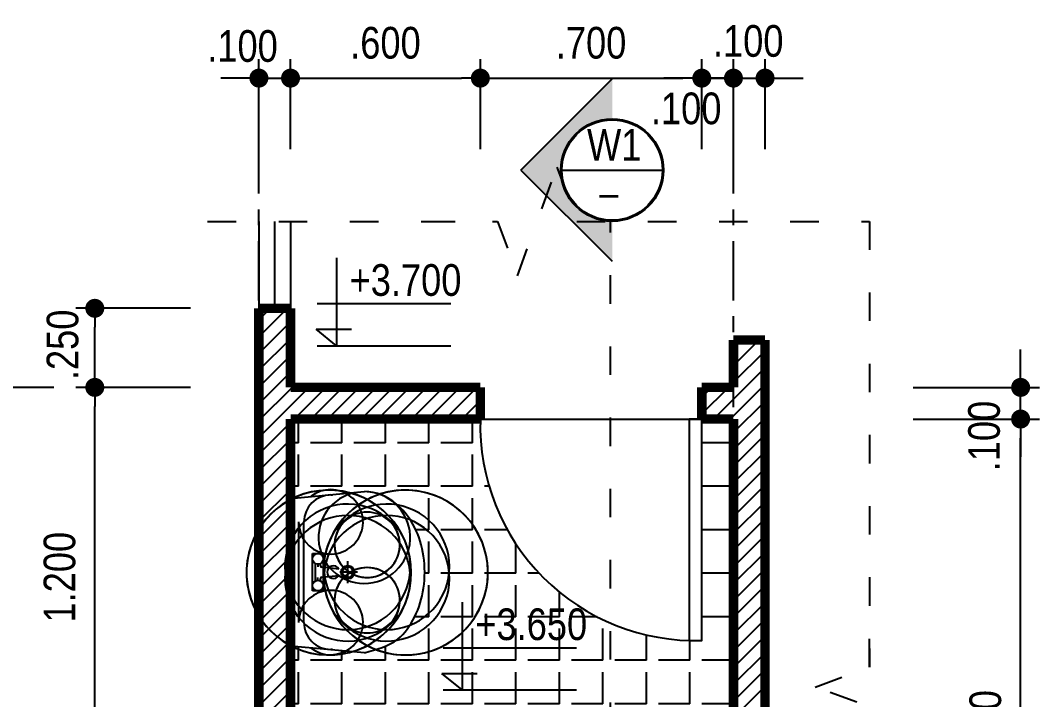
# Model space of a CAD drawing. Header units: millimetres. Extents: x 120 to 288, y 58 to 216.
# Drawn here: x 165.51 to 171.95, y 105.74 to 110.03 of the extents above; entities that cross this region are included whole.
import ezdxf

# ---------------------------------------------------------------- set-up
doc = ezdxf.new("R2010")
doc.units = ezdxf.units.MM
doc.header["$LTSCALE"] = 0.3
doc.header["$MEASUREMENT"] = 0
doc.linetypes.add('ACAD_ISO03W100', pattern=[30, 12, -18])
doc.linetypes.add('CENTER', pattern=[2, 1.25, -0.25, 0.25, -0.25])
doc.layers.get('0').update_dxf_attribs({"linetype": 'CONTINUOUS', "lineweight": 13})
doc.layers.get('DEFPOINTS').update_dxf_attribs({"linetype": 'CONTINUOUS', "lineweight": 13})
for name, color, linetype in [('HATCH', 8, 'CONTINUOUS'), ('KT', 8, 'CONTINUOUS'), ('LAYER 1', 1, 'CONTINUOUS'), ('LAYER 7', 7, 'CONTINUOUS'), ('LAYER1', 1, 'CONTINUOUS'), ('LAYER5', 5, 'CONTINUOUS'), ('LAYER7', 7, 'CONTINUOUS'), ('THAY', 4, 'CONTINUOUS'), ('THIETBI', 25, 'CONTINUOUS'), ('TUONG', 7, 'CONTINUOUS')]:
    doc.layers.add(name, color=color, linetype=linetype)
doc.styles.add('HELVE-KT', font='vhelvcn.TTF')
doc.dimstyles.new('1-50', dxfattribs={"dimtxt": 0.2, "dimasz": 0.12, "dimexe": 0.12, "dimexo": 0.2, "dimgap": 0.12, "dimtad": 1, "dimdec": 3, "dimlfac": 0.5, "dimzin": 4, "dimdsep": 46, "dimtxsty": 'HELVE-KT', "dimblk1": 'DOT', "dimblk2": 'DOT', "dimsah": 1, "dimcen": -0.18, "dimadec": 3, "dimazin": 0, "dimtfac": 1, "dimtdec": 3, "dimtmove": 2, "dimatfit": 3, "dimldrblk": 'DOT', "dimfxl": 0, "dimtolj": 1, "dimtzin": 4, "dimarcsym": 0})

# ---------------------------------------------------------------- blocks, each defined once
blk = doc.blocks.new('la')
at = {"layer": 'THIETBI', "linetype": 'Continuous'}
for p, q in [((-5933.44379870165, 607096.9278938042), (-5954.657236116378, 607330.2757053494)), ((-5445.534738199225, 607330.2757053494), (-5466.748175613953, 607096.9278938042)), ((-5700.095987156405, 607309.1017654629), (-5700.095987156405, 607252.294578268)), ((-5700.095987156405, 607278.0555106837), (-5734.787105645424, 607278.0555106837)), ((-5665.404868668316, 607278.0555106837), (-5700.095987156405, 607278.0555106837)), ((-5944.168579871206, 607224.2085182804), (-5944.168579871206, 607229.5737794738)), ((-5710.190800530276, 607249.5658061604), (-5715.470036458595, 607195.7922466656)), ((-5684.721937854214, 607195.7922466656), (-5690.001173785327, 607249.5658061604)), ((-5456.023394444397, 607229.5737794738), (-5456.023394444397, 607224.2085182804)), ((-5759.493611915408, 607200.4494683815), (-5715.012812269291, 607200.4494683815)), ((-5759.493611915408, 607183.478718451), (-5759.493611915408, 607200.4494683815)), ((-5685.179162046312, 607200.4494683815), (-5640.698362400195, 607200.4494683815)), ((-5640.698362400195, 607200.4494683815), (-5640.698362400195, 607183.478718451)), ((-5759.493611915408, 607166.5079685205), (-5759.493611915408, 607183.478718451)), ((-5700.095987156405, 607166.5079685205), (-5759.493611915408, 607166.5079685205)), ((-5719.692424225992, 607191.9640934139), (-5727.825761422886, 607191.9640934139)), ((-5727.825761422886, 607174.9933434834), (-5672.366212892717, 607174.9933434834)), ((-5725.552112052588, 607183.478718451), (-5716.678920921309, 607183.478718451)), ((-5640.698362400195, 607166.5079685205), (-5700.095987156405, 607166.5079685205)), ((-5674.639862261152, 607183.478718451), (-5683.513053392431, 607183.478718451)), ((-5672.366212892717, 607191.9640934139), (-5680.499550089611, 607191.9640934139)), ((-5640.698362400195, 607183.478718451), (-5640.698362400195, 607166.5079685205)), ((-5700.095987156405, 607139.3547686327), (-5859.314830218813, 607139.3547686327)), ((-5540.87714409679, 607139.3547686327), (-5700.095987156405, 607139.3547686327)), ((-5859.31483021858, 607122.3840186977), (-5540.877144096539, 607122.3840186978)), ((-5466.748175613953, 607096.9278938042), (-5933.44379870165, 607096.9278938042))]:
    blk.add_line(p, q, dxfattribs=at)
for centre, radius in [((-5700.095987156172, 607278.0555106841), 21.21343741315687), ((-5700.095987156172, 607278.0555106841), 16.9707499305255), ((-5742.522861982834, 607183.4787184515), 16.9707499305255), ((-5657.669112330441, 607183.4787184515), 16.9707499305255)]:
    blk.add_circle(centre, radius, dxfattribs=at)
for centre, radius, start, end in [((-5716.921617746491, 607277.7234812875), 198.3889853030901, 106.8298526196501, 126.1394149328383), ((-5698.920439606671, 607218.2127808502), 260.5626604476124, 90, 106.8298526196501), ((-5698.920439606671, 607218.2127808502), 260.5626604477563, 73.17014738034992, 90), ((-5680.919261464987, 607277.7234812875), 198.3889853030873, 53.86058506716174, 73.17014738034992), ((-5744.464750194129, 607315.4400154066), 151.686082919052, 126.1394149328383, 150.4377224630194), ((-5653.376129020144, 607315.4400154066), 151.686082919055, 29.56227753698059, 53.86058506716174), ((-5786.622446788613, 607339.3522209723), 103.2189295367069, 150.4377224630194, 180), ((-5611.218432424728, 607339.3522209723), 103.2189295367252, 0, 29.56227753698059), ((-5809.756896741826, 607330.2757053499), 144.9003393737205, 180, 190.3888578116886), ((-5786.622446788613, 607339.3522209723), 103.2189295367414, 180, 209.5622775369806), ((-5611.218432424728, 607339.3522209723), 103.2189295367332, 330.4377224630194, 0), ((-5744.464750194129, 607363.2644265287), 151.6860829190531, 209.5622775369806, 233.8605850671617), ((-5653.376129020144, 607363.2644265287), 151.686082919052, 306.1394149328383, 330.4377224630194), ((-5716.921617746491, 607400.9809606525), 198.3889853029024, 233.8605850671617, 253.1701473803499), ((-5700.095987156172, 607232.2578273343), 20.03675093646151, 59.74728664221707, 120.2527133577829), ((-5680.919261464987, 607400.9809606525), 198.3889853030186, 286.8298526196501, 306.1394149328383), ((-5859.31483021858, 607224.2085182809), 84.85374965263226, 180, 270), ((-5698.920439606671, 607460.4916610897), 260.5626604475996, 253.1701473803499, 266.458658478582), ((-5698.920439606671, 607460.4916610897), 260.5626604477354, 273.0264019199498, 286.8298526196501), ((-5540.877144096557, 607224.2085182809), 84.85374965263226, 270, 0), ((-5719.692424225759, 607196.2067809005), 4.242687482640058, 270, 354.3929373133142), ((-5680.499550089378, 607196.2067809005), 4.242687482625124, 185.6070626866857, 270), ((-5859.31483021858, 607224.2085182809), 101.8244995831652, 218.2452544057623, 270), ((-5540.877144096557, 607224.2085182809), 101.8244995831627, 270, 321.7547455942377)]:
    blk.add_arc(centre, radius, start, end, dxfattribs=at)
blk.add_spline([(-5445.534738204817, 607330.275705352), (-5488.399266112272, 607435.7992354915), (-5558.166908814947, 607489.0372223724), (-5649.338553096775, 607517.3672669327), (-5750.853421221862, 607517.367266933), (-5842.025065503458, 607489.0372223728), (-5911.792708206598, 607435.7992354913), (-5950.069890455718, 607366.4471325721), (-5954.657236119176, 607330.275705352)], degree=3, dxfattribs=at)
blk = doc.blocks.new('_DOT')
at = {"color": 0, "linetype": 'ByBlock'}
blk.add_line((-0.5, 0), (-1, 0), dxfattribs=at)
at = {"color": 0, "linetype": 'ByBlock', "const_width": 0.5}
blk.add_lwpolyline([(-0.25, 0, 1), (0.25, 0, 1)], format="xyb", close=True, dxfattribs=at)
blk = doc.blocks.new('*D176')
at = {"layer": 'DEFPOINTS', "color": 0, "lineweight": -2, "ltscale": 5}
for p in [(165.2770822784595, 107.7096491680261), (165.921223416074, 107.7096491680261), (165.921223416074, 103.3096491680028)]:
    blk.add_point(p, dxfattribs=at)
at = {"layer": 'LAYER 1', "color": 0, "lineweight": -2, "ltscale": 5}
for p, q in [((165.721223416074, 107.7096491680261), (165.1570822784595, 107.7096491680261)), ((165.2770822784595, 103.4296491680028), (165.2770822784595, 107.5896491680261)), ((165.721223416074, 103.3096491680028), (165.1570822784595, 103.3096491680028))]:
    blk.add_line(p, q, dxfattribs=at)
at = {"layer": 'LAYER 1', "color": 0, "lineweight": -2, "ltscale": 5, "xscale": 0.12, "yscale": 0.12, "zscale": 0.12}
for p, rotation in [((165.2770822784595, 107.7096491680261), 90), ((165.2770822784595, 103.3096491680028), 270)]:
    blk.add_blockref('_DOT', p, dxfattribs=dict(at, rotation=rotation))
at = {"layer": 'LAYER 1', "color": 0, "ltscale": 5, "insert": (165.0549489451261, 105.5096491680145), "char_height": 0.2, "attachment_point": 5, "rotation": 90, "style": 'HELVE-KT'}
blk.add_mtext('\\A1;2.200', dxfattribs=at)
blk = doc.blocks.new('*D182')
at = {"layer": 'DEFPOINTS', "color": 0, "lineweight": -2, "ltscale": 5}
for p in [(167.2170375817158, 109.6647294176057), (167.0170375817623, 109.0153122035101), (167.2170375817158, 109.0153122035101)]:
    blk.add_point(p, dxfattribs=at)
at = {"layer": 'LAYER 1', "color": 0, "lineweight": -2, "ltscale": 5}
for p, q in [((167.0170375817623, 109.2153122035101), (167.0170375817623, 109.7847294176057)), ((167.2170375817158, 109.2153122035101), (167.2170375817158, 109.7847294176057)), ((166.8970375817623, 109.6647294176057), (166.7770375817623, 109.6647294176057)), ((167.0170375817623, 109.6647294176057), (167.2170375817158, 109.6647294176057)), ((167.3370375817158, 109.6647294176057), (167.4570375817158, 109.6647294176057))]:
    blk.add_line(p, q, dxfattribs=at)
at = {"layer": 'LAYER 1', "color": 0, "lineweight": -2, "ltscale": 5, "xscale": 0.12, "yscale": 0.12, "zscale": 0.12}
blk.add_blockref('_DOT', (167.0170375817623, 109.6647294176057), dxfattribs=at)
at = {"layer": 'LAYER 1', "color": 0, "lineweight": -2, "ltscale": 5, "xscale": 0.12, "yscale": 0.12, "zscale": 0.12, "rotation": 180}
blk.add_blockref('_DOT', (167.2170375817158, 109.6647294176057), dxfattribs=at)
at = {"layer": 'LAYER 1', "color": 0, "ltscale": 5, "insert": (166.9135617101791, 109.8665099858902), "char_height": 0.2, "attachment_point": 5, "style": 'HELVE-KT'}
blk.add_mtext('\\A1;.100', dxfattribs=at)
blk = doc.blocks.new('*D186')
at = {"layer": 'DEFPOINTS', "color": 0, "lineweight": -2, "ltscale": 5}
for p in [(168.4170375816692, 109.6647294176057), (167.2170375817158, 109.0153122035101), (168.4170375816692, 109.0153122035101)]:
    blk.add_point(p, dxfattribs=at)
at = {"layer": 'LAYER 1', "color": 0, "lineweight": -2, "ltscale": 5}
for p, q in [((167.2170375817158, 109.2153122035101), (167.2170375817158, 109.7847294176057)), ((168.4170375816692, 109.2153122035101), (168.4170375816692, 109.7847294176057)), ((167.3370375817158, 109.6647294176057), (168.2970375816692, 109.6647294176057))]:
    blk.add_line(p, q, dxfattribs=at)
at = {"layer": 'LAYER 1', "color": 0, "lineweight": -2, "ltscale": 5, "xscale": 0.12, "yscale": 0.12, "zscale": 0.12, "rotation": 180}
blk.add_blockref('_DOT', (167.2170375817158, 109.6647294176057), dxfattribs=at)
at = {"layer": 'LAYER 1', "color": 0, "lineweight": -2, "ltscale": 5, "xscale": 0.12, "yscale": 0.12, "zscale": 0.12}
blk.add_blockref('_DOT', (168.4170375816692, 109.6647294176057), dxfattribs=at)
at = {"layer": 'LAYER 1', "color": 0, "ltscale": 5, "insert": (167.8170375816925, 109.886862750939), "char_height": 0.2, "attachment_point": 5, "style": 'HELVE-KT'}
blk.add_mtext('\\A1;.600', dxfattribs=at)
blk = doc.blocks.new('*D187')
at = {"layer": 'DEFPOINTS', "color": 0, "lineweight": -2, "ltscale": 5}
for p in [(169.8170375818089, 109.6647294176057), (168.4170375816692, 109.0153122035101), (169.8170375818089, 109.0153122035101)]:
    blk.add_point(p, dxfattribs=at)
at = {"layer": 'LAYER 1', "color": 0, "lineweight": -2, "ltscale": 5}
for p, q in [((168.4170375816692, 109.2153122035101), (168.4170375816692, 109.7847294176057)), ((169.8170375818089, 109.2153122035101), (169.8170375818089, 109.7847294176057)), ((168.5370375816692, 109.6647294176057), (169.6970375818089, 109.6647294176057))]:
    blk.add_line(p, q, dxfattribs=at)
at = {"layer": 'LAYER 1', "color": 0, "lineweight": -2, "ltscale": 5, "xscale": 0.12, "yscale": 0.12, "zscale": 0.12, "rotation": 180}
blk.add_blockref('_DOT', (168.4170375816692, 109.6647294176057), dxfattribs=at)
at = {"layer": 'LAYER 1', "color": 0, "lineweight": -2, "ltscale": 5, "xscale": 0.12, "yscale": 0.12, "zscale": 0.12}
blk.add_blockref('_DOT', (169.8170375818089, 109.6647294176057), dxfattribs=at)
at = {"layer": 'LAYER 1', "color": 0, "ltscale": 5, "insert": (169.1170375817391, 109.886862750939), "char_height": 0.2, "attachment_point": 5, "style": 'HELVE-KT'}
blk.add_mtext('\\A1;.700', dxfattribs=at)
blk = doc.blocks.new('*D188')
at = {"layer": 'DEFPOINTS', "color": 0, "lineweight": -2, "ltscale": 5}
for p in [(170.0170375817623, 109.6647294176057), (169.8170375818089, 109.0153122035101), (170.0170375817623, 109.0153122035101)]:
    blk.add_point(p, dxfattribs=at)
at = {"layer": 'LAYER 1', "color": 0, "lineweight": -2, "ltscale": 5}
for p, q in [((169.8170375818089, 109.2153122035101), (169.8170375818089, 109.7847294176057)), ((170.0170375817623, 109.2153122035101), (170.0170375817623, 109.7847294176057)), ((169.6970375818089, 109.6647294176057), (169.5770375818089, 109.6647294176057)), ((169.8170375818089, 109.6647294176057), (170.0170375817623, 109.6647294176057)), ((170.1370375817623, 109.6647294176057), (170.2570375817623, 109.6647294176057))]:
    blk.add_line(p, q, dxfattribs=at)
at = {"layer": 'LAYER 1', "color": 0, "lineweight": -2, "ltscale": 5, "xscale": 0.12, "yscale": 0.12, "zscale": 0.12}
blk.add_blockref('_DOT', (169.8170375818089, 109.6647294176057), dxfattribs=at)
at = {"layer": 'LAYER 1', "color": 0, "lineweight": -2, "ltscale": 5, "xscale": 0.12, "yscale": 0.12, "zscale": 0.12, "rotation": 180}
blk.add_blockref('_DOT', (170.0170375817623, 109.6647294176057), dxfattribs=at)
at = {"layer": 'LAYER 1', "color": 0, "ltscale": 5, "insert": (169.718145487518, 109.4719642816474), "char_height": 0.2, "attachment_point": 5, "style": 'HELVE-KT'}
blk.add_mtext('\\A1;.100', dxfattribs=at)
blk = doc.blocks.new('*D189')
at = {"layer": 'DEFPOINTS', "color": 0, "lineweight": -2, "ltscale": 5}
for p in [(170.2170375817158, 109.6647294176057), (170.0170375817623, 109.0153122035101), (170.2170375817158, 109.0153122035101)]:
    blk.add_point(p, dxfattribs=at)
at = {"layer": 'LAYER 1', "color": 0, "lineweight": -2, "ltscale": 5}
for p, q in [((170.0170375817623, 109.2153122035101), (170.0170375817623, 109.7847294176057)), ((170.2170375817158, 109.2153122035101), (170.2170375817158, 109.7847294176057)), ((169.8970375817623, 109.6647294176057), (169.7770375817623, 109.6647294176057)), ((170.0170375817623, 109.6647294176057), (170.2170375817158, 109.6647294176057)), ((170.3370375817158, 109.6647294176057), (170.4570375817158, 109.6647294176057))]:
    blk.add_line(p, q, dxfattribs=at)
at = {"layer": 'LAYER 1', "color": 0, "lineweight": -2, "ltscale": 5, "xscale": 0.12, "yscale": 0.12, "zscale": 0.12}
blk.add_blockref('_DOT', (170.0170375817623, 109.6647294176057), dxfattribs=at)
at = {"layer": 'LAYER 1', "color": 0, "lineweight": -2, "ltscale": 5, "xscale": 0.12, "yscale": 0.12, "zscale": 0.12, "rotation": 180}
blk.add_blockref('_DOT', (170.2170375817158, 109.6647294176057), dxfattribs=at)
at = {"layer": 'LAYER 1', "color": 0, "ltscale": 5, "insert": (170.1104302844841, 109.8984803173937), "char_height": 0.2, "attachment_point": 5, "style": 'HELVE-KT'}
blk.add_mtext('\\A1;.100', dxfattribs=at)
blk = doc.blocks.new('*D1168')
at = {"layer": 'DEFPOINTS', "color": 0, "lineweight": -2, "ltscale": 5}
for p in [(170.9522301141361, 107.5096491680727), (171.8325759127468, 107.5096491680727), (170.9522301141361, 103.5096491680727)]:
    blk.add_point(p, dxfattribs=at)
at = {"layer": 'LAYER 1', "color": 0, "lineweight": -2, "ltscale": 5}
for p, q in [((171.1522301141361, 107.5096491680727), (171.9525759127469, 107.5096491680727)), ((171.8325759127468, 103.6296491680727), (171.8325759127468, 107.3896491680727)), ((171.1522301141361, 103.5096491680727), (171.9525759127469, 103.5096491680727))]:
    blk.add_line(p, q, dxfattribs=at)
at = {"layer": 'LAYER 1', "color": 0, "lineweight": -2, "ltscale": 5, "xscale": 0.12, "yscale": 0.12, "zscale": 0.12}
for p, rotation in [((171.8325759127468, 107.5096491680727), 90), ((171.8325759127468, 103.5096491680727), 270)]:
    blk.add_blockref('_DOT', p, dxfattribs=dict(at, rotation=rotation))
at = {"layer": 'LAYER 1', "color": 0, "ltscale": 5, "insert": (171.6104425794135, 105.5096491680727), "char_height": 0.2, "attachment_point": 5, "rotation": 90, "style": 'HELVE-KT'}
blk.add_mtext('\\A1;2.000', dxfattribs=at)
blk = doc.blocks.new('*D1169')
at = {"layer": 'DEFPOINTS', "color": 0, "lineweight": -2, "ltscale": 5}
for p in [(170.9522301141361, 107.7096491680261), (171.8325759127468, 107.7096491680261), (170.9522301141361, 107.5096491680727)]:
    blk.add_point(p, dxfattribs=at)
at = {"layer": 'LAYER 1', "color": 0, "lineweight": -2, "ltscale": 5}
for p, q in [((171.8325759127468, 107.8296491680261), (171.8325759127468, 107.9496491680261)), ((171.1522301141361, 107.7096491680261), (171.9525759127469, 107.7096491680261)), ((171.8325759127468, 107.5096491680727), (171.8325759127468, 107.7096491680261)), ((171.1522301141361, 107.5096491680727), (171.9525759127469, 107.5096491680727)), ((171.8325759127468, 107.3896491680727), (171.8325759127468, 107.2696491680727))]:
    blk.add_line(p, q, dxfattribs=at)
at = {"layer": 'LAYER 1', "color": 0, "lineweight": -2, "ltscale": 5, "xscale": 0.12, "yscale": 0.12, "zscale": 0.12}
for p, rotation in [((171.8325759127468, 107.7096491680261), 270), ((171.8325759127468, 107.5096491680727), 90)]:
    blk.add_blockref('_DOT', p, dxfattribs=dict(at, rotation=rotation))
at = {"layer": 'LAYER 1', "color": 0, "ltscale": 5, "insert": (171.6023339561938, 107.402147316154), "char_height": 0.2, "attachment_point": 5, "rotation": 90, "style": 'HELVE-KT'}
blk.add_mtext('\\A1;.100', dxfattribs=at)
blk = doc.blocks.new('*D1170')
at = {"layer": 'DEFPOINTS', "color": 0, "lineweight": -2, "ltscale": 5}
for p in [(165.9796368829163, 108.2096491680261), (166.7846110138424, 108.2096491680261), (166.7846110138424, 107.7096491680261)]:
    blk.add_point(p, dxfattribs=at)
at = {"layer": 'LAYER 1', "color": 0, "lineweight": -2, "ltscale": 5}
for p, q in [((166.5846110138424, 108.2096491680261), (165.8596368829163, 108.2096491680261)), ((165.9796368829163, 107.8296491680261), (165.9796368829163, 108.0896491680261)), ((166.5846110138424, 107.7096491680261), (165.8596368829163, 107.7096491680261))]:
    blk.add_line(p, q, dxfattribs=at)
at = {"layer": 'LAYER 1', "color": 0, "lineweight": -2, "ltscale": 5, "xscale": 0.12, "yscale": 0.12, "zscale": 0.12}
for p, rotation in [((165.9796368829163, 108.2096491680261), 90), ((165.9796368829163, 107.7096491680261), 270)]:
    blk.add_blockref('_DOT', p, dxfattribs=dict(at, rotation=rotation))
at = {"layer": 'LAYER 1', "color": 0, "ltscale": 5, "insert": (165.7767851128635, 107.978578475899), "char_height": 0.2, "attachment_point": 5, "rotation": 90, "style": 'HELVE-KT'}
blk.add_mtext('\\A1;.250', dxfattribs=at)
blk = doc.blocks.new('*D1166')
at = {"layer": 'DEFPOINTS', "color": 0, "lineweight": -2, "ltscale": 5}
for p in [(165.9796368829163, 107.7096491680261), (166.7846110138424, 107.7096491680261), (166.7846110138424, 105.3096491680494)]:
    blk.add_point(p, dxfattribs=at)
at = {"layer": 'LAYER 1', "color": 0, "lineweight": -2, "ltscale": 5}
for p, q in [((166.5846110138424, 107.7096491680261), (165.8596368829163, 107.7096491680261)), ((165.9796368829163, 105.4296491680494), (165.9796368829163, 107.5896491680261)), ((166.5846110138424, 105.3096491680494), (165.8596368829163, 105.3096491680494))]:
    blk.add_line(p, q, dxfattribs=at)
at = {"layer": 'LAYER 1', "color": 0, "lineweight": -2, "ltscale": 5, "xscale": 0.12, "yscale": 0.12, "zscale": 0.12}
for p, rotation in [((165.9796368829163, 107.7096491680261), 90), ((165.9796368829163, 105.3096491680494), 270)]:
    blk.add_blockref('_DOT', p, dxfattribs=dict(at, rotation=rotation))
at = {"layer": 'LAYER 1', "color": 0, "ltscale": 5, "insert": (165.757503549583, 106.5096491680378), "char_height": 0.2, "attachment_point": 5, "rotation": 90, "style": 'HELVE-KT'}
blk.add_mtext('\\A1;1.200', dxfattribs=at)

msp = doc.modelspace()

# ---------------------------------------------------------------- hatches: boundary and pattern name
at = {"layer": 'HATCH', "ltscale": 5}
h = msp.add_hatch(dxfattribs=at)
h.set_pattern_fill('ANSI31', color=256, scale=0.6, style=0)
h.set_pattern_definition([(45, (167.0170375817478, 102.5143647804637), (-0.05303300858899106, 0.05303300858899106), [])])
h.paths.add_polyline_path([(167.4170375817856, 103.1096491680494), (167.0170375817623, 103.1096491680494), (167.0170375817769, 102.5143647804637), (167.4170375817711, 102.5143647804637)])
h.paths.add_polyline_path([(170.8763177024456, 103.5096491680144), (170.4170375816547, 103.5096491680727), (170.4170375816692, 103.1096491679912), (170.876317702431, 103.1096491680494)])
h.paths.add_polyline_path([(170.2170375817158, 107.7096491680261), (170.2170375817158, 108.0096491680727), (170.0170375817769, 108.0096491680727), (170.0170375817769, 107.7096491679679), (169.8170375818089, 107.7096491679679), (169.8170375818089, 107.5096491680727), (170.0170375817769, 107.5096491680727), (170.0170375817623, 103.5096491680727), (170.2170375817158, 103.5096491680144)])
h.paths.add_polyline_path([(167.0170375817658, 105.3096491680494), (167.2170375817107, 105.3096491680494), (167.2170375817012, 107.5096491681309), (168.4170375816692, 107.5096491681309), (168.4170375816692, 107.7096491679679), (167.2170375817158, 107.7096491680261), (167.2170375817158, 108.2096491680261), (167.0170375817478, 108.2096491680261)])
h.paths.add_polyline_path([(167.2170375817149, 104.3096491680494), (167.0170375817719, 104.3096491680494), (167.0170375817769, 103.5096491680727), (167.2170375817012, 103.5096491680727), (167.2170375817158, 103.9096491679795), (167.8170375816779, 103.9096491679795), (167.8170375816779, 103.5096491681309), (167.4170375817856, 103.5096491680727), (167.4170375817856, 103.1096491679912), (169.8170375816925, 103.1096491680494), (169.8170375816925, 103.5096491680727), (168.0170375816314, 103.5096491680727), (168.0170375816459, 104.1096491681076), (167.2170375817158, 104.1096491680494)])
at = {"layer": 'THAY', "linetype": 'Continuous', "ltscale": 1000}
msp.add_hatch(color=256, dxfattribs=at).paths.add_polyline_path([(169.2503079047391, 108.5070287092369), (169.2503079047391, 108.7593647092128, -1), (169.2503079047391, 109.4078447092454), (169.2503079047391, 109.6601807092795), (168.673731904776, 109.0836047092)])
at = {"layer": 'THIETBI', "ltscale": 5}
h = msp.add_hatch(dxfattribs=at)
h.set_pattern_fill('ANGLE', color=256, angle=90, style=0)
h.set_pattern_definition([(90, (170.0170375817623, 103.5096491680727), (-0.275, 1.683889348827611e-17), [0.2, -0.075]), (180, (170.0170375817623, 103.5096491680727), (-3.367778697655222e-17, -0.275), [0.2, -0.075])])
edge = h.paths.add_edge_path()
edge.add_line((167.2170375817158, 107.5096491680727), (167.2170375815994, 107.0080955244614))
edge.add_line((167.2170375815994, 107.008095524345), (167.6314034679607, 107.0457651526215))
edge.add_ellipse((167.6836624973156, 106.7607152980765), major_axis=(-0.2049200165977701, 0.2049200165977701), ratio=0.9999999988555627, start_angle=314.9999999672143, end_angle=325.38885719026274, ccw=False)
edge.add_spline(control_points=[(167.6836624973156, 107.0505159737788), (167.7080471786838, 107.0486648549106), (167.7854090068657, 107.0427920721252), (167.9071041868236, 106.9683614313383), (168.0132413394684, 106.8255415026345), (168.0678548103832, 106.6401922461357), (168.0680099526588, 106.4421278876964), (168.0128192523197, 106.2593195666107), (167.8946678410219, 106.0874770683715), (167.7598234545375, 106.0521972513072), (167.6836624973156, 106.0322709887535)], knot_values=[0, 0, 0, 0, 36.4611558699869, 115.6751499635459, 203.4350907996118, 298.9068674971734, 400.42173562226, 495.8935123201131, 583.653453155385, 697.5507014357958, 697.5507014357958, 697.5507014357958, 697.5507014357958], degree=3, periodic=0)
edge.add_line((167.683662497432, 106.0322709888699), (167.2170375815994, 106.0746914381873))
edge.add_line((167.2170375815994, 106.0746914381873), (167.2170375817158, 104.1096491680494))
edge.add_line((167.2170375817158, 104.1096491680494), (167.3803803240816, 104.1096491680494))
edge.add_line((167.3803803240816, 104.1096491680494), (167.3803803240816, 104.1873987413258))
edge.add_arc((167.3803803240816, 104.2873987414189), 0.1000000000058208, 90, 270, ccw=False)
edge.add_arc((167.3803803240816, 104.2873987414189), 0.1000000000058208, -90, 90, ccw=False)
edge.add_line((167.3803803240816, 104.1873987413258), (167.3803803240816, 104.1096491680494))
edge.add_line((167.3803803240816, 104.1096491680494), (168.0170375815295, 104.1096491680494))
edge.add_line((168.0170375815295, 104.1096491680494), (168.0170375815295, 103.5096491679562))
edge.add_line((168.0170375815295, 103.5096491680727), (168.7185064625163, 103.5096491680727))
edge.add_ellipse((168.7224447097332, 103.5546491679982), major_axis=(-0.03181980519183319, 0.03181980519183319), ratio=0.9999999987998787, start_angle=45.00000003438089, end_angle=134.9999999656191, ccw=False)
edge.add_line((168.6774447096913, 103.5546491710249), (168.6774447098077, 103.8246491659213))
edge.add_ellipse((168.7224447097332, 103.8246491681332), major_axis=(-0.03181980515364558, 0.03181980515364558), ratio=0.9999999986131136, start_angle=314.99999996026867, end_angle=405.00000003973133, ccw=False)
edge.add_line((168.7224447101988, 103.8696491681751), (168.8686682305932, 103.8696491681751))
edge.add_ellipse((169.3682736230484, 104.1686973941526), major_axis=(-0.4117252673805337, 0.4117252673805337), ratio=0.9999999968645755, start_angle=60.073137736227125, end_angle=75.90342532722917, ccw=False)
edge.add_ellipse((169.602186979021, 104.2316944251781), major_axis=(-0.5830204568924255, 0.5830204568924255), ratio=0.9999999988377523, start_angle=45.00000003329592, end_angle=60.0731376877938, ccw=False)
edge.add_ellipse((169.602186979021, 104.2316944251781), major_axis=(-0.5830204568924238, -0.5830204568924233), ratio=0.999999998837754, start_angle=-60.07313768779369, end_angle=-45.00000003329592, ccw=False)
edge.add_ellipse((169.3682736230484, 104.2946914560873), major_axis=(-0.4117252656655093, 0.4117252656655093), ratio=0.9999999969642842, start_angle=11.968452452006204, end_angle=29.926862413886226, ccw=False)
edge.add_ellipse((169.220480350189, 104.3907852662508), major_axis=(-0.2870720030291142, 0.2870720030291142), ratio=0.9999999990923826, start_angle=347.49977491656864, end_angle=371.9684524286788, ccw=False)
edge.add_ellipse((169.1274447098775, 104.5368232350577), major_axis=(-0.1646327962888779, 0.1646327962888779), ratio=0.9999999992607727, start_angle=314.9999999788227, end_angle=347.4997749159088, ccw=False)
edge.add_ellipse((169.1274447098775, 104.5368232350577), major_axis=(-0.1646327962888779, -0.1646327962888779), ratio=0.9999999992607727, start_angle=192.5002250840912, end_angle=225.0000000211773, ccw=False)
edge.add_ellipse((169.0344090695661, 104.3907852662508), major_axis=(-0.2870720030291142, -0.2870720030291141), ratio=0.9999999990923838, start_angle=168.0315475713212, end_angle=192.5002250834314, ccw=False)
edge.add_ellipse((168.8866157967067, 104.2946914560873), major_axis=(-0.4117252656655092, -0.4117252656655091), ratio=0.9999999969642844, start_angle=150.0731375861138, end_angle=168.0315475479937, ccw=False)
edge.add_ellipse((168.6527024407341, 104.2316944251781), major_axis=(-0.5830204568924255, 0.5830204568924255), ratio=0.9999999988377523, start_angle=225.0000000332959, end_angle=240.0731376877938, ccw=False)
edge.add_ellipse((168.6527024407341, 104.2316944251781), major_axis=(-0.5830204568924238, -0.5830204568924233), ratio=0.999999998837754, start_angle=119.92686231220631, end_angle=134.9999999667041, ccw=False)
edge.add_ellipse((168.8866157967067, 104.1686973941526), major_axis=(-0.4117252673805351, -0.411725267380535), ratio=0.9999999968645723, start_angle=104.09657467277071, end_angle=119.92686226377279, ccw=False)
edge.add_line((169.3862211890454, 103.8696491681751), (169.5324447099055, 103.8696491681751))
edge.add_ellipse((169.5324447100219, 103.8246491681332), major_axis=(-0.03181980519183319, 0.03181980519183319), ratio=0.9999999987998787, start_angle=225.0000000343809, end_angle=314.99999996561905, ccw=False)
edge.add_line((169.5774447100638, 103.8246491672019), (169.5774447100638, 103.554649171607))
edge.add_ellipse((169.5324447100219, 103.5546491679982), major_axis=(-0.03181980519183321, -0.03181980519183321), ratio=0.9999999987998788, start_angle=45.00000003438089, end_angle=134.9999999656191, ccw=False)
edge.add_line((169.5363829574716, 103.5096491680727), (170.0170375817623, 103.5096491680727))
edge.add_line((170.0170375817623, 103.5096491680727), (170.0170375816459, 107.5096491679562))
edge.add_line((170.0170375816459, 107.5096491679562), (169.8170375819253, 107.5096491680727))
edge.add_line((169.8170375819253, 107.5096491680727), (169.8170375818089, 106.1096491680494))
edge.add_arc((169.7770375817717, 107.4696491680354), 1.360588108263953, 178.3153156843376, 271.6846843193015, ccw=False)
edge.add_line((168.4170375816692, 107.5096491680727), (167.2170375817158, 107.5096491680727))
edge = h.paths.add_edge_path(flags=16)
edge.add_line((167.4878064705925, 105.3371918465257), (167.4878064704761, 105.2771900720675))
edge.add_ellipse((167.4125864703609, 104.7765598459648), major_axis=(-0.3579725254098162, -0.3579725254098162), ratio=0.999999999893888, start_angle=216.4554000032151, end_angle=239.2693999915702)
edge.add_line((167.2878064702899, 105.2671906650778), (167.2878064702899, 105.297191846372))
edge.add_line((167.2878064702899, 105.2971918464884), (167.2678064702712, 105.2971918464884))
edge.add_line((167.2678064702712, 105.2971918464884), (167.2678064702712, 105.3171918465071))
edge.add_line((167.2678064702712, 105.3171918465071), (167.2878064701735, 105.3171918465071))
edge.add_line((167.2878064701735, 105.3171918465071), (167.287806470057, 105.3471926177865))
edge.add_ellipse((167.4125864703609, 105.8378238469143), major_axis=(-0.3579728083656821, 0.3579728083656821), ratio=0.999999999898956, start_angle=120.7305700035395, end_angle=143.5446000034201)
h.paths.add_polyline_path([(167.3678064703644, 105.507191846684), (167.3678064704808, 105.4271918466095), (167.3478064703457, 105.4271918466095), (167.3478064703457, 105.4071918465909), (167.3078064703085, 105.4071918465909), (167.3078064703085, 105.4271918466095), (167.2678064702712, 105.4271918466095), (167.2678064701548, 105.507191846684), (167.3078064701921, 105.507191846684), (167.3078064703085, 105.5271918467026), (167.3478064702293, 105.5271918467026), (167.3478064702293, 105.507191846684)], flags=16)
h.paths.add_polyline_path([(167.3678064703644, 105.187191846386), (167.3678064703644, 105.1071918463115), (167.3478064702293, 105.1071918463115), (167.3478064703457, 105.0871918462929), (167.3078064703085, 105.0871918462929), (167.3078064703085, 105.1071918463115), (167.2678064702712, 105.1071918463115), (167.2678064701548, 105.187191846386), (167.3078064701921, 105.187191846386), (167.3078064703085, 105.2071918464046), (167.3478064702293, 105.2071918464046), (167.3478064702293, 105.187191846386)], flags=16)

# ---------------------------------------------------------------- linework, layer by layer
at = {"layer": 'HATCH', "linetype": 'CENTER'}
for points in [[(167.0170375817623, 100.834354891804), (167.0170375817623, 109.4965409299605)], [(170.0170375817623, 100.834354891804), (170.0170375817623, 109.4965409299605)]]:
    msp.add_lwpolyline(points, dxfattribs=at)
at = {"layer": 'LAYER 1', "linetype": 'ACAD_ISO03W100', "ltscale": 0.05}
msp.add_lwpolyline([(169.240728953061, 102.8386047802762), (169.240728953061, 108.7593647092128)], dxfattribs=at)
at = {"layer": 'LAYER 7', "linetype": 'ACAD_ISO03W100', "ltscale": 0.05}
for points in [[(168.0783922620693, 108.7593647092128), (168.5263360238395, 108.7593647092128), (168.6513360238395, 108.4159300318117), (168.9013360238395, 109.1027993866139), (169.0263360238395, 108.7593647092128), (169.4742797856242, 108.7593647092128)], [(166.6928678911871, 108.7593647092128), (168.5263360238395, 108.7593647092128)], [(169.0263360238395, 108.7593647092128), (170.876317702431, 108.7593647092128), (170.876317702431, 105.940540349997)], [(170.876317702431, 104.9925965882269), (170.876317702431, 105.440540349997), (171.2197523798321, 105.565540349997), (170.5328830250299, 105.815540349997), (170.876317702431, 105.940540349997), (170.876317702431, 106.3884841117672)]]:
    msp.add_lwpolyline(points, dxfattribs=at)
at = {"layer": 'LAYER1', "linetype": 'Continuous', "ltscale": 0.05}
for points in [[(167.5069652432366, 108.5289474760777), (167.5069652432366, 107.9733339878278)], [(167.3859431144309, 108.2390036139534), (168.2296122076449, 108.2390036139534)], [(167.3790569568745, 108.0769120829775), (167.6021038823754, 108.0769120829775)], [(167.5069652432366, 107.9733339878278), (167.3790569568745, 108.0769120829775)], [(167.3859431144309, 107.9733339878278), (168.2296122076449, 107.9733339878278)], [(168.3018992442165, 106.3528771211988), (168.3018992442165, 105.7972636329489)], [(168.1808771154109, 106.0629332590745), (169.0245462086249, 106.0629332590745)], [(168.1739909578545, 105.9008417280986), (168.3970378833554, 105.9008417280986)], [(168.3018992442165, 105.7972636329489), (168.1739909578545, 105.9008417280986)], [(168.1808771154109, 105.7972636329489), (169.0245462086249, 105.7972636329489)]]:
    msp.add_lwpolyline(points, dxfattribs=at)
at = {"layer": 'LAYER5', "color": 163, "linetype": 'Continuous'}
for p, q in [((167.0170375817623, 108.7593647092128), (167.0170375817623, 108.2096491680261)), ((167.1170375817391, 108.2096491680261), (167.1170375817391, 108.7593647092128)), ((167.2170375817158, 108.7593647092128), (167.2170375817158, 108.2096491680261)), ((168.4170375816692, 107.5096491698189), (169.8170375818089, 107.5096491698189))]:
    msp.add_line(p, q, dxfattribs=at)
msp.add_lwpolyline([(169.8170375818089, 107.5096491679562), (169.7370375817344, 107.5096491679562), (169.7370375817344, 106.109649167933), (169.8170375818089, 106.109649167933)], close=True, dxfattribs=at)
msp.add_arc((169.7770375817717, 107.4696491680354), 1.360588108239092, 178.3153156842852, 271.6846843224066, dxfattribs=at)
at = {"layer": 'LAYER7', "ltscale": 5, "const_width": 0.06}
for points in [[(167.0170375817623, 108.2096491680261), (167.0170375817623, 105.3096491680494)], [(167.2170375817158, 108.2096491680261), (167.2170375817158, 107.7096491680261)], [(170.0170375817623, 107.7096491680261), (170.0170375817623, 108.0096491680727)], [(170.2170375817158, 107.6096491680494), (170.2170375817158, 108.0096491680727)], [(168.4170375816692, 107.7096491680261), (167.2170375817158, 107.7096491680261)], [(168.4170375816692, 107.7096491680261), (167.2170375817158, 107.7096491680261)], [(168.4170375816692, 107.5096491680727), (168.4170375816692, 107.7096491680261)], [(170.0170375817623, 107.7096491680261), (169.8170375818089, 107.7096491680261)], [(170.0170375817623, 107.7096491680261), (169.8170375818089, 107.7096491680261)], [(169.8170375818089, 107.5096491679562), (169.8170375818089, 107.7096491680261)], [(170.2170375817158, 103.5096491680727), (170.2170375817158, 107.7096491680261)], [(168.4170375816692, 107.5096491680727), (167.2170375817158, 107.5096491680727)], [(167.2170375817158, 107.5096491680727), (168.4170375816692, 107.5096491680727)], [(167.2170375817158, 107.5096491680727), (167.2170375817158, 105.3096491680494)], [(170.0170375817623, 107.5096491680727), (169.8170375818089, 107.5096491680727)], [(169.8170375818089, 107.5096491680727), (170.0170375817623, 107.5096491680727)]]:
    msp.add_lwpolyline(points, dxfattribs=at)
msp.add_lwpolyline([(170.0170375817623, 103.5096491680727), (170.0170375817623, 107.5096491680727), (170.0170375817623, 107.5096491680727), (170.0170375817623, 103.5096491680727)], close=True, dxfattribs=at)
at = {"layer": 'THAY', "linetype": 'Continuous', "ltscale": 1000}
for points in [[(168.673731904776, 109.0836047092), (169.2503079047391, 109.6601807092795)], [(168.673731904776, 109.0836047092), (169.2503079047391, 108.5070287092369)], [(168.9327879047568, 109.0836047093746), (169.5678279047214, 109.0836047093746)]]:
    msp.add_lwpolyline(points, dxfattribs=at)
for radius in [0.3242399999999805, 0.3175199999999805]:
    msp.add_circle((169.2503079047391, 109.0836047092), radius, dxfattribs=at)
at = {"layer": 'TUONG', "linetype": 'ByBlock', "ltscale": 5, "const_width": 0.06}
for points in [[(167.2170375817158, 108.2096491680261), (167.0170375817623, 108.2096491680261)], [(170.2170375817158, 108.0096491680727), (170.0170375817623, 108.0096491680727)]]:
    msp.add_lwpolyline(points, dxfattribs=at)

# ---------------------------------------------------------------- block references
at = {"layer": 'KT', "xscale": 0.001999999978579581, "yscale": 0.001999999862164259, "zscale": 0.002, "rotation": 270}
msp.add_blockref('la', (-1046.976805201622, 95.14120162902532), dxfattribs=at)

# ---------------------------------------------------------------- texts
at = {"layer": 'LAYER 1', "ltscale": 1000, "insert": (169.173176604855, 109.1414414648445), "char_height": 0.18, "width": 3.5586, "attachment_point": 1, "style": 'HELVE-KT'}
msp.add_mtext('_', dxfattribs=at)
at = {"layer": 'LAYER1', "ltscale": 1000, "insert": (169.0915505494421, 109.342452698342), "char_height": 0.2000000000000001, "width": 3.5586, "attachment_point": 1, "style": 'HELVE-KT'}
msp.add_mtext('W1', dxfattribs=at)
at = {"layer": 'LAYER1', "linetype": 'Continuous', "ltscale": 0.05, "char_height": 0.2, "width": 15.18452173913043, "attachment_point": 1, "style": 'HELVE-KT'}
for s, insert in [('+3.700', (167.5901896628283, 108.4884453955585)), ('+3.650', (168.3851236638083, 106.3123750406796))]:
    msp.add_mtext(s, dxfattribs=dict(at, insert=insert))

# ---------------------------------------------------------------- dimensions: what is measured, and where the dimension line sits
at = {"layer": 'LAYER 1', "ltscale": 5}
for base, p1, p2, picture, middle in [((167.2170375817158, 109.6647294176057), (167.0170375817623, 109.0153122035101), (167.2170375817158, 109.0153122035101), '*D182', (166.9135617101791, 109.8665099858902)), ((170.2170375817158, 109.6647294176057), (170.0170375817623, 109.0153122035101), (170.2170375817158, 109.0153122035101), '*D189', (170.1104302844841, 109.8984803173937)), ((170.0170375817623, 109.6647294176057), (169.8170375818089, 109.0153122035101), (170.0170375817623, 109.0153122035101), '*D188', (169.718145487518, 109.4719642816474))]:
    dim = msp.add_linear_dim(base=base, p1=p1, p2=p2, dimstyle='1-50', dxfattribs=at)
    dim.commit()
    dim.dimension.update_dxf_attribs({"geometry": picture, "text_midpoint": middle, "dimtype": 160})
for base, p1, p2, picture, middle in [((168.4170375816692, 109.6647294176057), (167.2170375817158, 109.0153122035101), (168.4170375816692, 109.0153122035101), '*D186', (167.8170375816925, 109.886862750939)), ((169.8170375818089, 109.6647294176057), (168.4170375816692, 109.0153122035101), (169.8170375818089, 109.0153122035101), '*D187', (169.1170375817391, 109.886862750939))]:
    dim = msp.add_linear_dim(base=base, p1=p1, p2=p2, dimstyle='1-50', dxfattribs=at)
    dim.commit()
    dim.dimension.update_dxf_attribs({"geometry": picture, "text_midpoint": middle})
for base, p1, p2, picture, middle in [((165.9796368829163, 108.2096491680261), (166.7846110138424, 107.7096491680261), (166.7846110138424, 108.2096491680261), '*D1170', (165.7767851128635, 107.978578475899)), ((171.8325759127468, 107.7096491680261), (170.9522301141361, 107.5096491680727), (170.9522301141361, 107.7096491680261), '*D1169', (171.6023339561938, 107.402147316154))]:
    dim = msp.add_linear_dim(base=base, p1=p1, p2=p2, angle=90, dimstyle='1-50', dxfattribs=at)
    dim.commit()
    dim.dimension.update_dxf_attribs({"geometry": picture, "text_midpoint": middle, "dimtype": 160})
for base, p1, p2, picture, middle in [((165.2770822784595, 107.7096491680261), (165.921223416074, 103.3096491680028), (165.921223416074, 107.7096491680261), '*D176', (165.0549489451261, 105.5096491680145)), ((165.9796368829163, 107.7096491680261), (166.7846110138424, 105.3096491680494), (166.7846110138424, 107.7096491680261), '*D1166', (165.757503549583, 106.5096491680378)), ((171.8325759127468, 107.5096491680727), (170.9522301141361, 103.5096491680727), (170.9522301141361, 107.5096491680727), '*D1168', (171.6104425794135, 105.5096491680727))]:
    dim = msp.add_linear_dim(base=base, p1=p1, p2=p2, angle=90, dimstyle='1-50', dxfattribs=at)
    dim.commit()
    dim.dimension.update_dxf_attribs({"geometry": picture, "text_midpoint": middle})

doc.saveas('drawing.dxf')
